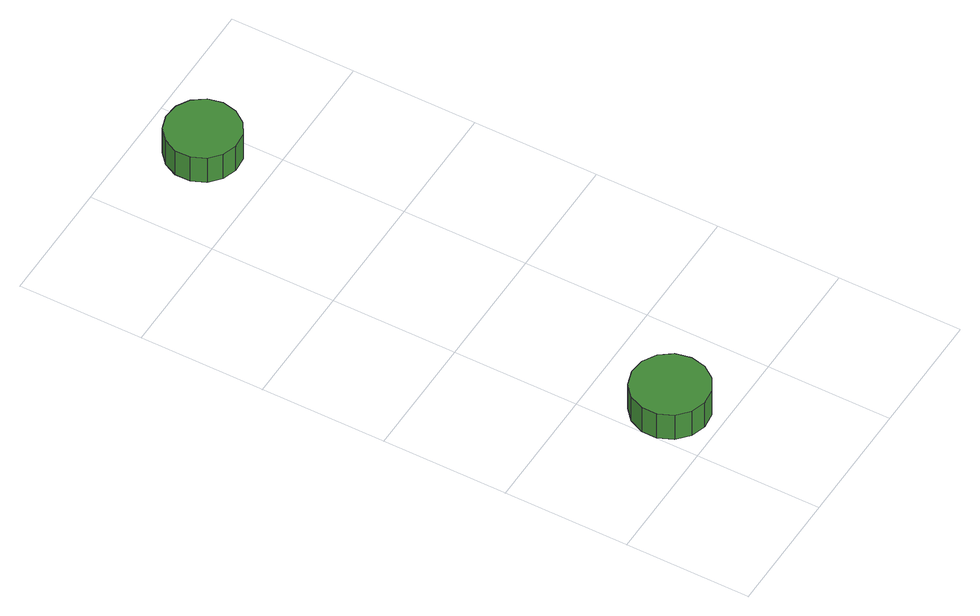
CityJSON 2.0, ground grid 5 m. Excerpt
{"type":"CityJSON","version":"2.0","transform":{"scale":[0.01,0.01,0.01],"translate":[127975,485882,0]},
"CityObjects":{
"tree1":{"type":"SolitaryVegetationObject","attributes":{"function":"something"},"geometry":[{"type":"MultiSurface","lod":"1","boundaries":[[[0,1,2,3,4,5,6,7,8,9,10,11,12,13,14]],[[15,16,17,18,19,20,21,22,23,24,25,26,27,28,29]],[[0,29,28,1]],[[1,28,27,2]],[[2,27,26,3]],[[3,26,25,4]],[[4,25,24,5]],[[5,24,23,6]],[[6,23,22,7]],[[7,22,21,8]],[[8,21,20,9]],[[9,20,19,10]],[[10,19,18,11]],[[11,18,17,12]],[[12,17,16,13]],[[13,16,15,14]],[[14,15,29,0]]]}]},
"tree2":{"type":"SolitaryVegetationObject","attributes":{"function":"something"},"geometry":[{"type":"MultiSurface","lod":"1","boundaries":[[[30,31,32,33,34,35,36,37,38,39,40,41,42,43,44]],[[45,46,47,48,49,50,51,52,53,54,55,56,57,58,59]],[[30,59,58,31]],[[31,58,57,32]],[[32,57,56,33]],[[33,56,55,34]],[[34,55,54,35]],[[35,54,53,36]],[[36,53,52,37]],[[37,52,51,38]],[[38,51,50,39]],[[39,50,49,40]],[[40,49,48,41]],[[41,48,47,42]],[[42,47,46,43]],[[43,46,45,44]],[[44,45,59,30]]]}]}
},
"vertices":[
[303,200,168],[290,262,168],[253,313,168],[198,345,168],[136,351,168],[76,332,168],[29,289,168],[3,232,168],[3,169,168],[29,111,168],[76,69,168],[136,50,168],[198,56,168],[253,88,168],[290,139,168],[290,139,43],[253,88,43],[198,56,43],[136,50,43],[76,69,43],[29,111,43],[3,169,43],[3,232,43],[29,289,43],[76,332,43],[136,351,43],[198,345,43],[253,313,43],[290,262,43],[303,200,43],
[526,2258,180],[513,2317,180],[478,2366,180],[426,2396,180],[365,2402,180],[308,2384,180],[263,2343,180],[238,2288,180],[238,2227,180],[263,2172,180],[308,2132,180],[365,2113,180],[426,2119,180],[478,2150,180],[513,2199,180],[513,2199,55],[478,2150,55],[426,2119,55],[365,2113,55],[308,2132,55],[263,2172,55],[238,2227,55],[238,2288,55],[263,2343,55],[308,2384,55],[365,2402,55],[426,2396,55],[478,2366,55],[513,2317,55],[526,2258,55]
]}
